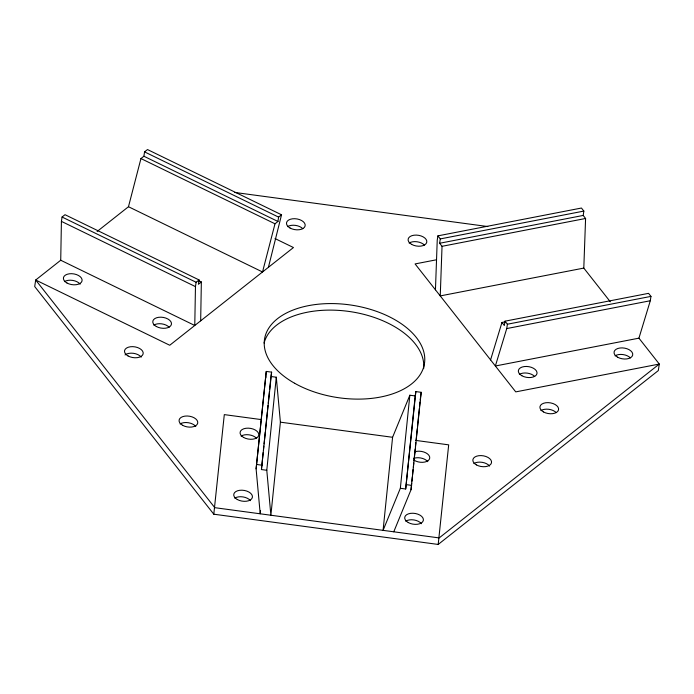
<?xml version="1.0" encoding="UTF-8"?>
<svg xmlns="http://www.w3.org/2000/svg" width="694" height="694" viewBox="0 0 694 694"><rect width="100%" height="100%" fill="white"/><g stroke="black" fill="none" stroke-linecap="round" stroke-linejoin="round"><path stroke-width="1.04" d="M505.145 321.86L501.953 322.476L504.347 325.521L505.006 321.175L648.56 293.345L650.963 296.39L650.304 300.745L638.931 338.16L659.3 364.055L658.311 370.587L438.192 544.443L213.804 514.202L34.7 286.544L35.689 280.012L60.725 260.241L61.419 221.377L62.07 217.031L65.019 214.698L199.065 279.942L198.406 284.288L201.355 281.964L198.441 280.55M199.065 279.942L196.124 282.267L195.465 286.622L194.771 325.477L60.725 260.241M200.67 320.828L201.355 281.964M435.45 289.823L437.237 240.219L437.897 235.865L581.451 208.035L583.845 211.089L583.194 215.435L585.589 218.48L583.801 268.092L610.295 301.76M437.897 235.865L440.291 238.909L439.632 243.264L442.035 246.309L440.248 295.913L583.801 268.092M260.536 510.584L260.207 513.794L256.103 468.84L266.262 371.429L271.606 372.149L261.438 469.56L266.782 470.28L270.886 515.234L280.393 422.169L276.29 377.215L270.946 376.495L271.606 372.149M256.103 468.84L266.262 371.429M261.438 469.56L263.191 452.445M263.408 450.311L263.85 446.025M264.067 443.891L265.264 432.119M265.49 429.985L267.346 411.802M267.563 409.66L267.997 405.383M268.214 403.24L269.419 391.477M269.636 389.334L270.842 377.571M266.782 470.28L276.29 377.215M409.85 395.216L392.587 437.289L383.079 530.355L400.351 488.281L409.85 395.216L415.194 395.936L405.686 489.001L400.351 488.281M405.686 489.001L415.853 391.589L421.197 392.31L411.03 489.721L393.767 531.795M411.03 489.721L411.689 483.302M411.906 481.168L412.34 476.882M412.566 474.748L413.112 469.396M413.329 467.262L413.763 462.976M413.98 460.842L415.186 449.07M415.402 446.936L415.845 442.659M416.062 440.517L417.259 428.745M417.476 426.61L419.341 408.428M419.558 406.285L419.991 402.008M420.208 399.865L421.197 392.31M97.125 231.492L128.477 206.725L140.951 158.562L143.892 156.237L144.552 151.882L147.501 149.557L281.547 214.793L268.413 267.311M213.804 514.202L224.301 414.613L261.265 419.592M128.477 206.725L262.523 271.97L274.998 223.798L277.947 221.473L278.598 217.127L281.547 214.793M415.194 395.936L415.853 391.589M438.192 544.443L448.688 444.854L415.949 440.438M638.931 338.16L495.369 365.99L506.741 328.566L507.401 324.219L505.006 321.175M490.58 359.9L501.953 322.476M440.291 238.909L583.845 211.089M439.632 243.264L583.194 215.435M442.035 246.309L585.589 218.48M436.344 259.808L415.081 263.928L515.746 391.884L659.3 364.055L439.181 537.919L214.793 507.678L35.689 280.012L169.735 345.256L293.458 247.541L274.998 238.554M507.401 324.219L650.963 296.39M506.741 328.566L650.304 300.745M234.529 192.42L487.804 226.556M280.393 422.169L392.587 437.289M256.754 464.494L262.098 465.214M406.346 484.655L411.689 485.375M144.552 151.882L278.598 217.127M143.892 156.237L277.947 221.473M140.951 158.562L274.998 223.798M62.07 217.031L196.124 282.267M61.419 221.377L195.465 286.622M265.611 375.775L265.802 377.918M414.804 451.794A9.438 5.457 8.6 0 1 427.573 453.954A9.438 5.457 8.6 0 1 426.81 461.406A9.438 5.457 8.6 0 1 413.954 460.113M615.066 355.84A9.438 5.457 8.6 0 1 630.378 357.904M519.355 374.396A9.438 5.457 8.6 0 1 534.675 376.46M153.799 325.13A9.438 5.457 8.6 0 1 169.11 327.195M64.429 281.634A9.438 5.457 8.6 0 1 80.148 284.158M405.721 521.185A9.438 5.457 8.6 0 1 421.44 523.71M413.815 458.318A9.438 5.457 8.6 0 1 427.773 461.666M241.104 436.101A9.438 5.457 8.6 0 1 256.416 438.166M234.763 498.145A9.438 5.457 8.6 0 1 250.473 500.669M540.93 410.579A9.438 5.457 8.6 0 1 556.25 412.644M264.093 343.053A80.886 46.741 8.6 0 1 351.754 311.858A80.886 46.741 8.6 0 1 423.652 368.67M287.507 226.652A9.438 5.457 8.6 0 1 302.818 228.716M409.13 243.039A9.438 5.457 8.6 0 1 424.442 245.103M473.872 463.54A9.438 5.457 8.6 0 1 489.582 466.064M125.041 354.929A9.438 5.457 8.6 0 1 141.238 357.115M180.084 423.947A9.438 5.457 8.6 0 1 195.795 426.472M156.306 326.475A9.438 5.457 8.6 0 0 171.392 324.48A9.438 5.457 8.6 0 0 158.674 317.297A9.438 5.457 8.6 0 0 156.306 326.475M66.936 282.978A9.438 5.457 8.6 0 0 82.022 280.983A9.438 5.457 8.6 0 0 69.305 273.8A9.438 5.457 8.6 0 0 66.936 282.978M237.27 499.489A9.438 5.457 8.6 0 0 252.356 497.494A9.438 5.457 8.6 0 0 239.638 490.311A9.438 5.457 8.6 0 0 237.27 499.489M243.611 437.446A9.438 5.457 8.6 0 0 258.697 435.45A9.438 5.457 8.6 0 0 245.98 428.267A9.438 5.457 8.6 0 0 243.611 437.446M521.871 375.74A9.438 5.457 8.6 0 0 536.948 373.745A9.438 5.457 8.6 0 0 524.239 366.562A9.438 5.457 8.6 0 0 521.871 375.74M617.573 357.184A9.438 5.457 8.6 0 0 632.659 355.189A9.438 5.457 8.6 0 0 619.942 348.006A9.438 5.457 8.6 0 0 617.573 357.184M408.237 522.53A9.438 5.457 8.6 0 0 423.314 520.535A9.438 5.457 8.6 0 0 410.605 513.352A9.438 5.457 8.6 0 0 408.237 522.53M543.437 411.915A9.438 5.457 8.6 0 0 558.523 409.92A9.438 5.457 8.6 0 0 545.805 402.746A9.438 5.457 8.6 0 0 543.437 411.915M294.638 383.27A80.886 46.741 8.6 0 0 423.921 366.154A80.886 46.741 8.6 0 0 314.937 304.605A80.886 46.741 8.6 0 0 294.638 383.27M290.014 227.996A9.438 5.457 8.6 0 0 305.1 226.001A9.438 5.457 8.6 0 0 292.382 218.818A9.438 5.457 8.6 0 0 290.014 227.996M411.637 244.383A9.438 5.457 8.6 0 0 426.723 242.388A9.438 5.457 8.6 0 0 414.006 235.205A9.438 5.457 8.6 0 0 411.637 244.383M476.379 464.885A9.438 5.457 8.6 0 0 491.465 462.889A9.438 5.457 8.6 0 0 478.747 455.706A9.438 5.457 8.6 0 0 476.379 464.885M128.034 355.935A9.438 5.457 8.6 0 0 143.111 353.94A9.438 5.457 8.6 0 0 130.403 346.757A9.438 5.457 8.6 0 0 128.034 355.935M182.591 425.292A9.438 5.457 8.6 0 0 197.677 423.297A9.438 5.457 8.6 0 0 184.96 416.114A9.438 5.457 8.6 0 0 182.591 425.292"/></g></svg>
